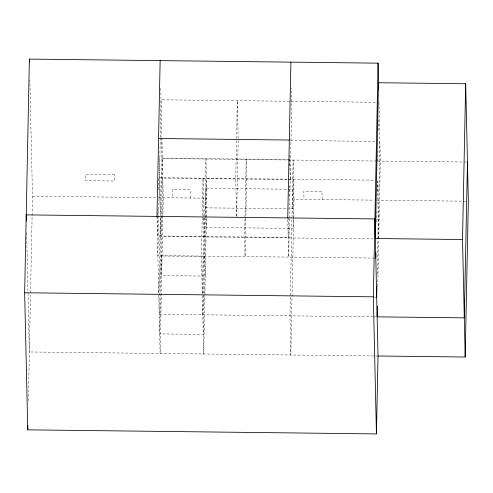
<?xml version="1.0" encoding="UTF-8"?>
<svg xmlns="http://www.w3.org/2000/svg" width="493" height="493" viewBox="0 0 493 493"><rect width="100%" height="100%" fill="white"/><g stroke="black" fill="none" stroke-linecap="round" stroke-linejoin="round"><path stroke-width="0.37" stroke-dasharray="2.46 1.85" d="M28.347 400.834L32.501 196.177L29.863 79.891M157.834 216.125L157.427 235.981L288.183 237.503L288.615 216.119M157.846 215.367L157.97 209.254M158.376 189.398L158.592 178.712M160.262 137.966L157.871 255.565L375.031 258.085M160.274 137.202L161.032 99.783L290.426 101.287M160.33 217.604L158.764 294.728L160.096 353.481L163.257 197.699L161.926 138.952L160.373 215.312M162.037 216.298L159.652 333.897L203.233 334.402L205.587 218.479M162.055 215.533L162.813 178.115L287.45 179.563M203.911 218.109L202.346 295.239L203.683 353.986L204.86 295.948M202.789 314.817L205.951 159.036L206.838 198.204L204.872 295.184M205.606 217.721L206.394 178.62M236.646 216.199L238.199 139.833M245.816 218.399L245.046 256.576L244.602 236.997L246.18 159.103L246.623 178.688L245.834 217.635M289.021 196.263L289.237 185.571M289.637 165.722L289.767 159.609M289.403 218.904L288.627 257.081L287.739 217.918M289.416 218.14L291.788 101.305L291.492 88.247M294.013 199.215L290.852 354.997L289.964 315.834L293.119 160.052L294.013 199.215L373.885 200.146M376.529 222.207L376.744 211.515M377.145 191.66L377.348 181.732M377.767 161.119L377.965 151.191M378.384 130.571L378.599 119.879M377.151 274.354L377.848 239.992M377.866 239.228L379.844 141.479L378.31 141.466M377.749 286.297L378.698 239.715M378.729 238.193L380.294 161.063L378.957 102.316M291.197 101.299L378.186 102.31M290.543 140.443L375.228 141.429M288.997 159.603L159.011 158.093L160.305 215.305M376.837 161.026L162.37 158.53L159.208 314.312L372.542 316.789M377.601 161.032L467.463 162.074M159.455 177.677L374.316 180.173M288.214 179.569L293.569 179.637L292.971 208.841L287.622 208.779M32.501 196.177L157.871 197.638M158.641 197.644L206.838 198.204M376.954 200.183L467.58 201.23M205.803 207.83L286.858 208.773M376.726 219.354L378.267 219.373M373.361 238.889L160.786 236.424L160.361 217.592M374.384 297.236L375.919 297.254M373.306 316.802L375.604 316.826M378.02 356.008L29.34 351.959L27.996 292.663M377.379 180.204L378.71 238.957M322.157 199.542L321.972 191.383L303.811 191.173L303.996 199.332M289.662 155.092L290.211 179.193M238.162 138.299L237.306 100.671L235.728 178.558L236.578 216.193M206.025 217.623L205.359 188.246L292.528 189.263L293.415 228.425L206.247 227.415L206.043 218.374M203.911 216.581L203.036 178.183L201.458 256.07L202.315 293.699M203.942 218.097L204.373 236.93M190.495 198.013L190.31 189.854L172.149 189.645L172.334 197.804M160.773 88.265L161.889 137.411M156.984 216.402L158.728 293.193M26.634 232.591L27.978 291.893M114.401 174.719L85.492 174.386L85.634 180.684L114.542 181.023L114.401 174.719M204.817 256.514L161.229 256.003L161.673 275.587L205.261 276.092L204.817 256.514"/><path stroke-width="0.74" d="M26.369 221.043L26.228 214.88L374.908 218.929L378.02 356.008L376.442 433.902L27.762 429.847L24.65 292.768L29.389 59.098L378.069 63.153L378.667 89.51M27.762 429.847L27.855 425.268M156.984 216.402L160.145 60.621M287.739 217.918L290.901 62.136M376.442 433.902L373.33 296.823L378.069 63.153M375.795 258.098L375.906 252.749M376.689 297.261L376.905 286.569M377.348 306.153L377.133 316.845L464.301 317.856L467.463 162.074M462.52 239.524L465.682 83.748L378.513 82.732L375.352 238.513L462.52 239.524L465.189 357.024L378.02 356.008M465.189 357.024L468.35 201.243L465.682 83.748M158.567 138.508L289.317 140.03M24.65 292.768L373.33 296.823M29.389 59.098L29.463 62.18"/></g></svg>
